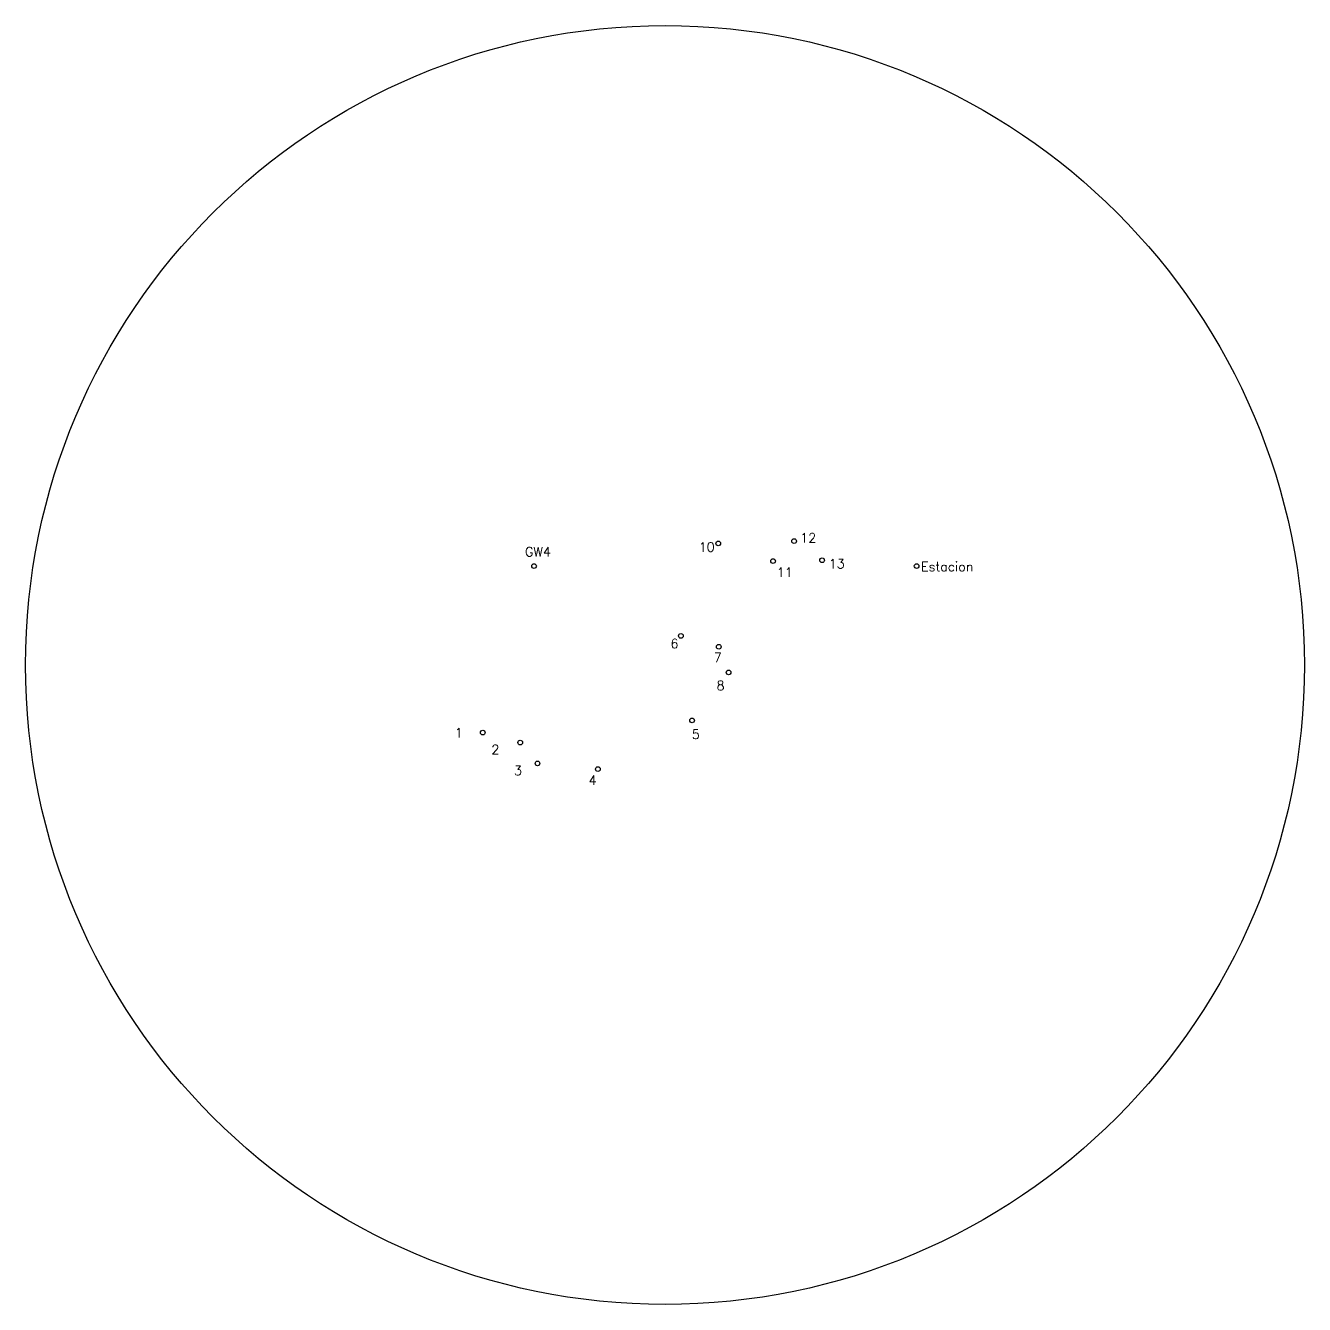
# Model space of a CAD drawing. Header units: metres. Extents: x 475216.6 to 475305.3, y 539887.6 to 539982.4.
# Drawn here: x 475277.93 to 475305.33, y 539887.64 to 539915.05 of the extents above; entities that cross this region are included whole.
import ezdxf

# ---------------------------------------------------------------- set-up
doc = ezdxf.new("R2010")
doc.units = ezdxf.units.M
for name, color, linetype in [('C-ANNO-TABL', 1, 'Continuous'), ('C-HYDR-CTCH', 6, 'Continuous'), ('C-HYDR-CTCH-DSPT', 5, 'Continuous'), ('C-RAIL-CANT-VIEW-EQLB', 4, 'Continuous'), ('C-RAIL-CANT-VIEW-RGHT', 1, 'Continuous')]:
    doc.layers.add(name, color=color, linetype=linetype)
doc.styles.get("Standard").update_dxf_attribs({"font": 'simplex.shx'})

msp = doc.modelspace()

# ---------------------------------------------------------------- linework, layer by layer
at = {"layer": 'C-ANNO-TABL'}
msp.add_circle((475288.823, 539903.465), 0.05, dxfattribs=at)
at = {"layer": 'C-HYDR-CTCH-DSPT'}
for centre, radius in [((475291.63, 539901.344), 13.703), ((475297.023, 539903.465), 0.05), ((475297.023, 539903.465), 0.05), ((475297.023, 539903.465), 0.05)]:
    msp.add_circle(centre, radius, dxfattribs=at)
at = {"layer": 'C-RAIL-CANT-VIEW-EQLB'}
for centre in [(475292.771, 539903.95), (475294.397, 539903.999), (475293.945, 539903.572), (475294.997, 539903.589), (475291.97, 539901.968), (475292.783, 539901.734), (475292.993, 539901.185), (475292.21, 539900.157), (475287.725, 539899.896), (475288.527, 539899.682), (475288.898, 539899.235), (475290.192, 539899.113)]:
    msp.add_circle(centre, 0.05, dxfattribs=at)

# ---------------------------------------------------------------- texts
at = {"layer": 'C-HYDR-CTCH', "insert": (475297.115, 539903.552, -2724.179), "char_height": 0.2, "attachment_point": 1}
msp.add_mtext_dynamic_manual_height_columns('Estacion', width=1.38298, gutter_width=1, heights=[0], dxfattribs=at)
at = {"layer": 'C-RAIL-CANT-VIEW-EQLB', "char_height": 0.2, "attachment_point": 1}
for s, insert in [('12', (475294.528, 539904.17, -2724.179)), ('10', (475292.35, 539903.971, -2724.179)), ('11', (475294.028, 539903.431, -2724.179)), ('13', (475295.138, 539903.615, -2724.179)), ('6', (475291.748, 539901.902, -2724.179)), ('7', (475292.676, 539901.604, -2724.179)), ('8', (475292.735, 539901.004, -2724.179)), ('1', (475287.125, 539899.994, -2724.179)), ('5', (475292.205, 539899.96, -2724.179)), ('2', (475287.909, 539899.634, -2724.179)), ('3', (475288.394, 539899.183, -2724.179)), ('4', (475289.993, 539898.976, -2724.179))]:
    msp.add_mtext_dynamic_manual_height_columns(s, width=0.4695, gutter_width=1, heights=[0], dxfattribs=dict(at, insert=insert))
at = {"layer": 'C-RAIL-CANT-VIEW-RGHT', "insert": (475288.63, 539903.872, -2724.179), "char_height": 0.2, "attachment_point": 1}
msp.add_mtext_dynamic_manual_height_columns('GW4', width=0.4695, gutter_width=1, heights=[0], dxfattribs=at)

doc.saveas('drawing.dxf')
